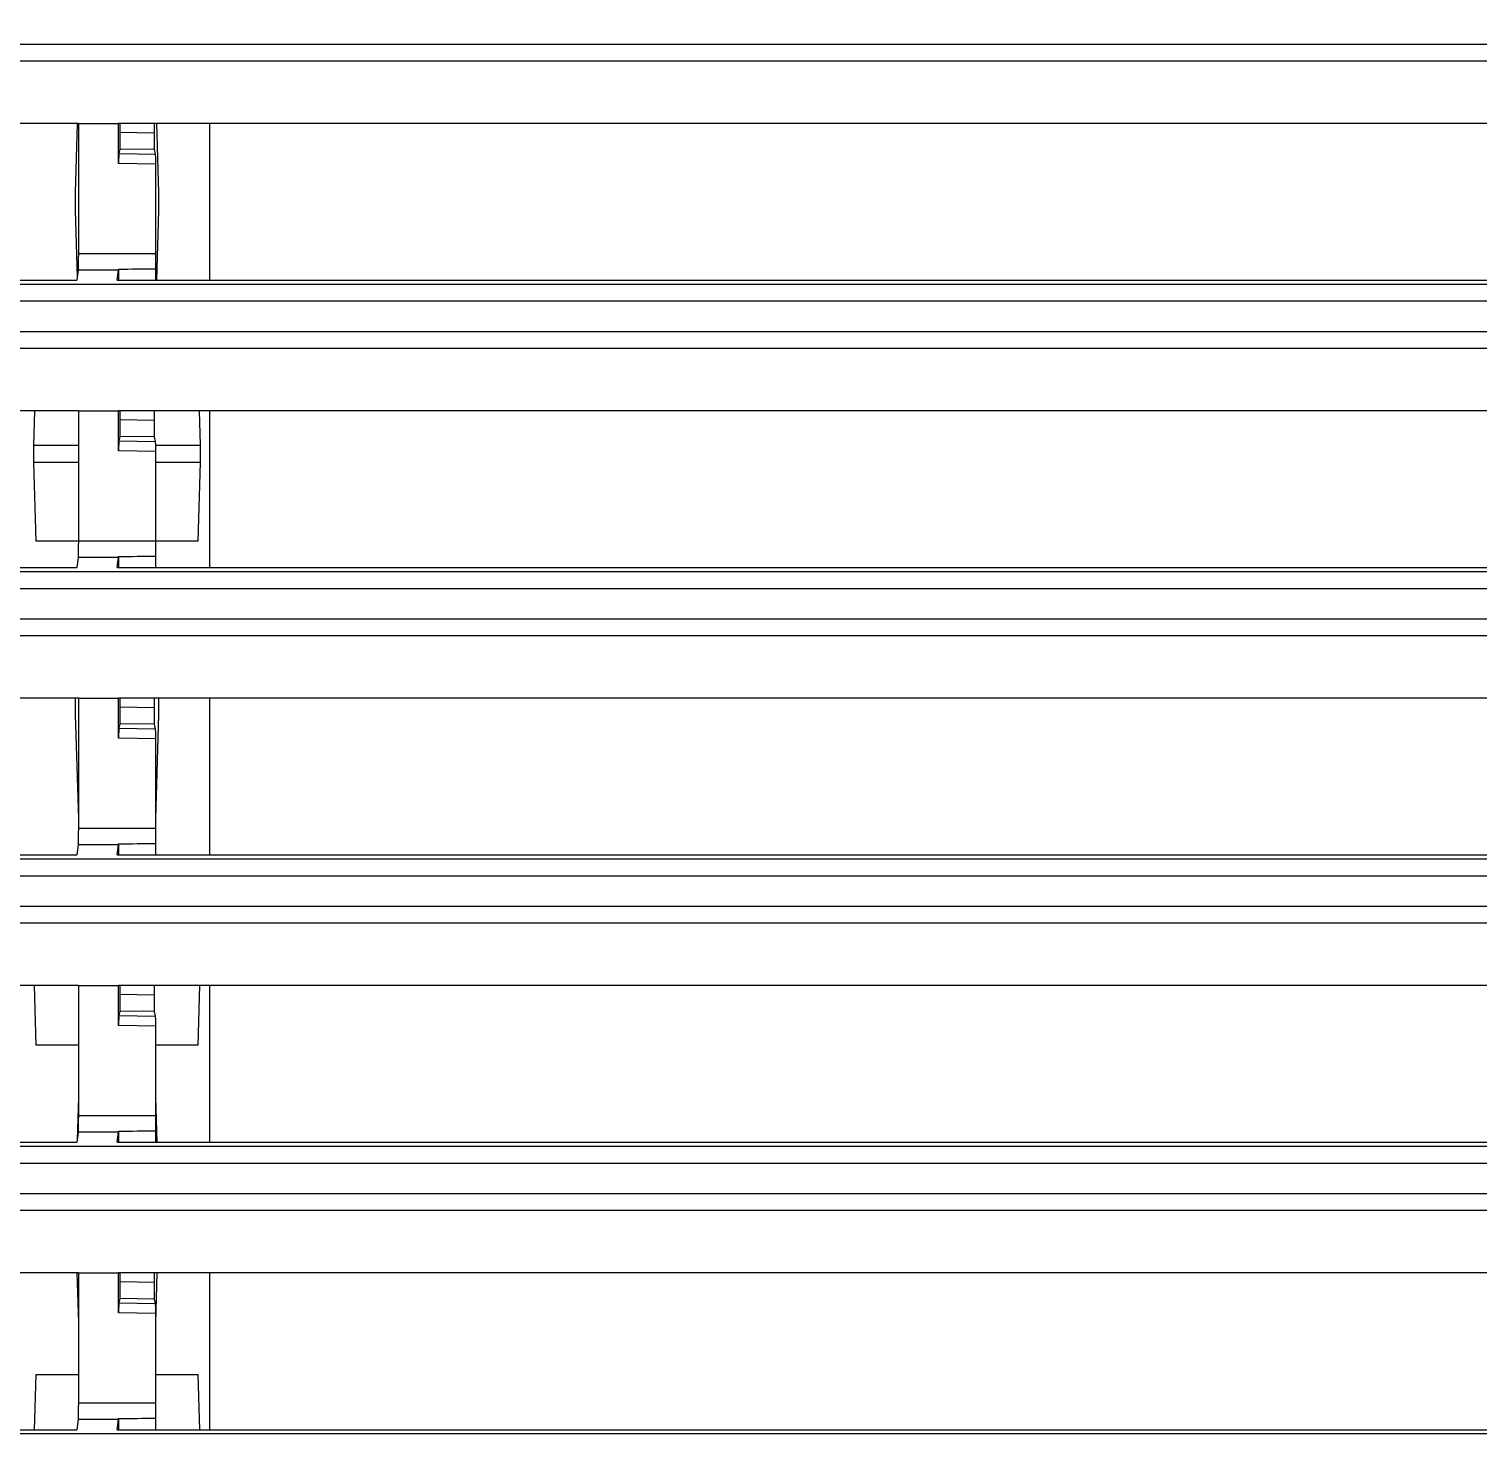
# Model space of a CAD drawing. Header units: millimetres. Extents: x -56261 to 196039, y 9480 to 100001.
# Drawn here: x 33773.55 to 33803.03, y 95766.5 to 95795.22 of the extents above; entities that cross this region are included whole.
import ezdxf

# ---------------------------------------------------------------- set-up
doc = ezdxf.new("R2010")
doc.units = ezdxf.units.MM
doc.set_wipeout_variables(frame=1)
doc.layers.add('SS-AIRCON', color=5, linetype='Continuous')
doc.layers.add('SS-TEXT', color=7, linetype='Continuous')

# ---------------------------------------------------------------- blocks, each defined once
blk = doc.blocks.new('I48T')
at = {"layer": 'SS-AIRCON', "color": 0, "linetype": 'Continuous'}
for p, q in [((578.5326, -43.93017), (-578.5326, -43.93017)), ((-126.901, -44.04772), (-210.3009, -44.04772)), ((-129.65, -48.71102), (-129.65, -44.04772)), ((-129.3658, -44.04772), (-129.3163, -45.68435)), ((-126.901, -44.04772), (-126.943, -44.34899)), ((-126.943, -44.34899), (-125.743, -44.34899)), ((-125.743, -44.34899), (-125.7009, -44.04772)), ((-42.301, -44.04772), (-125.7009, -44.04772)), ((-124.4838, -45.68435), (-124.4343, -44.04772)), ((-128.0515, -44.8476), (-128.0515, -47.5062)), ((-125.7485, -44.8476), (-128.0515, -44.8476)), ((-125.7485, -48.71102), (-125.7485, -44.8476)), ((-128.0515, -45.68435), (-129.3163, -45.68435)), ((-124.4838, -45.68435), (-125.7485, -45.68435)), ((-128.0515, -47.22752), (-128.0964, -48.71102)), ((-125.7037, -48.71102), (-125.7485, -47.22792)), ((-128.0515, -47.5062), (-126.9486, -47.52548)), ((-128.048, -47.8059), (-128.0179, -47.9358)), ((-126.9521, -47.82505), (-128.048, -47.8059)), ((-126.982, -47.95296), (-126.9521, -47.82505)), ((-126.9486, -47.52548), (-126.9486, -48.71102)), ((-128.0179, -47.9358), (-126.982, -47.95296)), ((-210.3485, -48.71102), (-126.9486, -48.71102)), ((-126.9878, -48.4521), (-128.0121, -48.43513)), ((-128.0121, -48.43513), (-128.0121, -48.71102)), ((-126.9878, -48.71102), (-126.9878, -48.4521)), ((-125.7485, -48.71102), (-126.9486, -48.71102)), ((-125.7485, -48.71102), (-42.3486, -48.71102)), ((580.0736, -50.57954), (-580.0737, -50.57954)), ((-599.9007, -51.06793), (599.9006, -51.06793)), ((599.9006, -51.98208), (-599.9007, -51.98208)), ((578.5326, -52.48017), (-578.5326, -52.48017)), ((-126.901, -52.59772), (-210.3009, -52.59772)), ((-129.65, -57.26102), (-129.65, -52.59772)), ((-128.0923, -52.59772), (-128.0515, -53.94461)), ((-126.901, -52.59772), (-126.943, -52.89899)), ((-125.743, -52.89899), (-125.7009, -52.59772)), ((-42.301, -52.59772), (-125.7009, -52.59772)), ((-126.943, -52.89899), (-125.743, -52.89899)), ((-125.7485, -53.9442), (-125.7097, -52.66092)), ((-128.0515, -53.3976), (-128.0515, -56.0562)), ((-125.7485, -53.3976), (-128.0515, -53.3976)), ((-125.7485, -57.26102), (-125.7485, -53.3976)), ((-129.3163, -55.4882), (-129.3699, -57.26102)), ((-129.3163, -55.4882), (-128.0515, -55.4882)), ((-125.7485, -55.4882), (-124.4838, -55.4882)), ((-124.4302, -57.26102), (-124.4838, -55.4882)), ((-128.0515, -56.0562), (-126.9486, -56.07548)), ((-126.9486, -56.07548), (-126.9486, -57.26102)), ((-128.048, -56.3559), (-128.0179, -56.4858)), ((-126.9521, -56.37505), (-128.048, -56.3559)), ((-128.0179, -56.4858), (-126.982, -56.50296)), ((-126.982, -56.50296), (-126.9521, -56.37505)), ((-210.3485, -57.26102), (-126.9486, -57.26102)), ((-128.0121, -56.98513), (-128.0121, -57.26102)), ((-126.9878, -57.0021), (-128.0121, -56.98513)), ((-126.9878, -57.26102), (-126.9878, -57.0021)), ((-125.7485, -57.26102), (-126.9486, -57.26102)), ((-125.7485, -57.26102), (-42.3486, -57.26102)), ((580.0736, -59.12954), (-580.0737, -59.12954)), ((-599.9007, -59.61793), (599.9006, -59.61793)), ((599.9006, -60.53208), (-599.9007, -60.53208)), ((578.5326, -61.03017), (-578.5326, -61.03017)), ((-126.901, -61.14772), (-210.3009, -61.14772)), ((-129.65, -65.81102), (-129.65, -61.14772)), ((-126.901, -61.14772), (-126.943, -61.44899)), ((-125.743, -61.44899), (-125.7009, -61.14772)), ((-42.301, -61.14772), (-125.7009, -61.14772)), ((-126.943, -61.44899), (-125.743, -61.44899)), ((-128.0515, -61.9476), (-128.0515, -64.6062)), ((-125.7485, -61.9476), (-128.0515, -61.9476)), ((-125.7485, -65.81102), (-125.7485, -61.9476)), ((-128.0515, -62.22752), (-128.1452, -65.32427)), ((-125.6548, -65.32427), (-125.7485, -62.22792)), ((-128.0515, -64.6062), (-126.9486, -64.62548)), ((-126.9486, -64.62548), (-126.9486, -65.81102)), ((-128.048, -64.9059), (-128.0179, -65.0358)), ((-126.9521, -64.92505), (-128.048, -64.9059)), ((-128.0179, -65.0358), (-126.982, -65.05296)), ((-126.982, -65.05296), (-126.9521, -64.92505)), ((-128.0121, -65.53513), (-128.0121, -65.81102)), ((-126.9878, -65.5521), (-128.0121, -65.53513)), ((-126.9878, -65.81102), (-126.9878, -65.5521)), ((-210.3485, -65.81102), (-126.9486, -65.81102)), ((-125.7485, -65.81102), (-126.9486, -65.81102)), ((-125.7485, -65.81102), (-42.3486, -65.81102)), ((580.0736, -67.67954), (-580.0737, -67.67954)), ((-599.9007, -68.16793), (599.9006, -68.16793)), ((599.9006, -69.08208), (-599.9007, -69.08208)), ((578.5326, -69.58017), (-578.5326, -69.58017)), ((-126.901, -69.69772), (-210.3009, -69.69772)), ((-129.65, -74.36102), (-129.65, -69.69772)), ((-126.901, -69.69772), (-126.943, -69.99899)), ((-125.743, -69.99899), (-125.7009, -69.69772)), ((-42.301, -69.69772), (-125.7009, -69.69772)), ((-126.943, -69.99899), (-125.743, -69.99899)), ((-129.3163, -70.4882), (-129.387, -72.82646)), ((-129.3163, -70.4882), (-128.0516, -70.4882)), ((-125.7485, -70.4976), (-128.0515, -70.4976)), ((-128.0515, -70.4976), (-128.0515, -73.1562)), ((-125.7485, -74.36102), (-125.7485, -70.4976)), ((-125.7484, -70.4882), (-124.4838, -70.4882)), ((-124.4131, -72.82646), (-124.4838, -70.4882)), ((-129.387, -72.82646), (-128.0515, -72.82646)), ((-125.7485, -72.82646), (-124.4131, -72.82646)), ((-128.0507, -73.34608), (-129.387, -73.34608)), ((-129.387, -73.34608), (-129.3563, -74.36102)), ((-128.0515, -73.1562), (-126.9486, -73.17548)), ((-126.9486, -73.17548), (-126.9486, -74.36102)), ((-124.4131, -73.34608), (-125.7485, -73.34608)), ((-124.4438, -74.36102), (-124.4131, -73.34608)), ((-128.048, -73.4559), (-128.0179, -73.5858)), ((-126.9521, -73.47505), (-128.048, -73.4559)), ((-128.0179, -73.5858), (-126.982, -73.60296)), ((-126.982, -73.60296), (-126.9521, -73.47505)), ((-126.9878, -74.1021), (-128.0121, -74.08513)), ((-128.0121, -74.08513), (-128.0121, -74.36102)), ((-126.9878, -74.36102), (-126.9878, -74.1021)), ((-210.3485, -74.36102), (-126.9486, -74.36102)), ((-125.7485, -74.36102), (-126.9486, -74.36102)), ((-125.7485, -74.36102), (-42.3486, -74.36102)), ((580.0736, -76.22954), (-580.0737, -76.22954)), ((-599.9007, -76.71793), (599.9006, -76.71793)), ((599.9006, -77.63208), (-599.9007, -77.63208)), ((578.5326, -78.13017), (-578.5326, -78.13017)), ((-126.901, -78.24772), (-210.3009, -78.24772)), ((-129.65, -82.91102), (-129.65, -78.24772)), ((-128.0824, -78.24772), (-128.1452, -80.32427)), ((-126.901, -78.24772), (-126.943, -78.54899)), ((-126.943, -78.54899), (-125.743, -78.54899)), ((-125.743, -78.54899), (-125.7009, -78.24772)), ((-125.6548, -80.32427), (-125.7147, -78.34656)), ((-42.301, -78.24772), (-125.7009, -78.24772)), ((-128.0515, -79.0476), (-128.0515, -81.7062)), ((-125.7485, -79.0476), (-128.0515, -79.0476)), ((-125.7485, -82.91102), (-125.7485, -79.0476)), ((-128.1452, -80.84763), (-128.0828, -82.91102)), ((-125.7173, -82.91102), (-125.6549, -80.84763)), ((-128.0515, -81.7062), (-126.9486, -81.72548)), ((-128.048, -82.0059), (-128.0179, -82.1358)), ((-126.9521, -82.02505), (-128.048, -82.0059)), ((-126.9486, -81.72548), (-126.9486, -82.91102)), ((-128.0179, -82.1358), (-126.982, -82.15296)), ((-126.982, -82.15296), (-126.9521, -82.02505)), ((-126.9878, -82.6521), (-128.0121, -82.63513)), ((-128.0121, -82.63513), (-128.0121, -82.91102)), ((-126.9878, -82.91102), (-126.9878, -82.6521)), ((-210.3485, -82.91102), (-126.9486, -82.91102)), ((-125.7485, -82.91102), (-126.9486, -82.91102)), ((-125.7485, -82.91102), (-42.3486, -82.91102)), ((580.0736, -84.77954), (-580.0737, -84.77954)), ((-599.9007, -85.26793), (599.9006, -85.26793))]:
    blk.add_line(p, q, dxfattribs=at)
for points in [[(-128.0559, -44.38822), (-128.0556, -44.39705, -0.00098682), (-128.0553, -44.40665, -0.00083446), (-128.055, -44.41708, -0.00070854), (-128.0547, -44.42826, -0.00061717), (-128.0544, -44.4402, -0.00054098), (-128.0542, -44.45281, -0.00048014), (-128.0539, -44.4661, -0.00042881), (-128.0537, -44.48, -0.00038759), (-128.0535, -44.49449, -0.00035223), (-128.0533, -44.50949, -0.00032258), (-128.0531, -44.52499, -0.00029708), (-128.0529, -44.5409, -0.00027507), (-128.0527, -44.5572, -0.00025645), (-128.0525, -44.57383, -0.00024006), (-128.0524, -44.59074, -0.00022551), (-128.0523, -44.60787, -0.00021164), (-128.0521, -44.62518, -0.00020216), (-128.052, -44.64263, -0.00019476), (-128.0519, -44.66019, -0.0001822), (-128.0518, -44.67773, -0.00016508), (-128.0518, -44.69517, -0.00017177), (-128.0517, -44.71283, -0.00019087), (-128.0517, -44.73078, -0.00014663), (-128.0516, -44.7476, -0.00006315), (-128.0516, -44.76277, -0.00018652), (-128.0516, -44.78178, -0.00030376), (-128.0516, -44.81041, -0.00015367), (-128.0516, -44.8475, -0.00008481)], [(-125.7484, -44.8475), (-125.7485, -44.82727, -0.00014638), (-125.7485, -44.80666, -0.00013715), (-125.7485, -44.78565, -0.00013587), (-125.7485, -44.7643, -0.00014455), (-125.7484, -44.74267, -0.00015028), (-125.7484, -44.72083, -0.00015597), (-125.7484, -44.69883, -0.00016181), (-125.7483, -44.67675, -0.00017045), (-125.7482, -44.65467, -0.00017892), (-125.7481, -44.63268, -0.00018978), (-125.748, -44.61087, -0.00020119), (-125.7479, -44.58932, -0.00021551), (-125.7477, -44.56815, -0.00023158), (-125.7475, -44.54743, -0.00025158), (-125.7474, -44.5273, -0.00027361), (-125.7472, -44.50782, -0.00029929), (-125.7469, -44.48913, -0.00033466), (-125.7467, -44.47128, -0.00038233), (-125.7465, -44.45439, -0.0004235), (-125.7462, -44.43854, -0.00045361), (-125.7459, -44.42385, -0.00057568), (-125.7457, -44.41025, -0.00081799), (-125.7454, -44.39784, -0.00079184), (-125.7451, -44.38692, -0.00035484), (-125.7448, -44.37769, -0.0014287), (-125.7444, -44.36888, -0.00421214), (-125.7439, -44.35929, -0.00411128), (-125.7431, -44.34912, -0.00333893)], [(-126.9521, -47.82499), (-126.9519, -47.82395, 0.02713305), (-126.9518, -47.82223, 0.00966087), (-126.9516, -47.81979, 0.00495354), (-126.9514, -47.81665, 0.00319018), (-126.9512, -47.81274, 0.00215914), (-126.9511, -47.80808, 0.00157637), (-126.9509, -47.80262, 0.00118916), (-126.9507, -47.7964, 0.00094833), (-126.9505, -47.78939, 0.00076587), (-126.9504, -47.78162, 0.00064077), (-126.9502, -47.77308, 0.00054036), (-126.9501, -47.76382, 0.00046784), (-126.9499, -47.75383, 0.00040767), (-126.9498, -47.74319, 0.00036254), (-126.9496, -47.73191, 0.00032295), (-126.9495, -47.72005, 0.00029124), (-126.9494, -47.70766, 0.00026703), (-126.9492, -47.69478, 0.00024953), (-126.9491, -47.68146, 0.00022564), (-126.949, -47.66784, 0.00019947), (-126.9489, -47.65401, 0.00020324), (-126.9489, -47.63973, 0.00022192), (-126.9488, -47.62495, 0.00016615), (-126.9487, -47.61095, 0.00006983), (-126.9487, -47.5982, 0.00020908), (-126.9486, -47.582, 0.00033459), (-126.9486, -47.55738, 0.00016645), (-126.9485, -47.52532, 0.00009058)], [(-128.0178, -47.9359), (-128.0175, -47.93793, -0.0242015), (-128.0173, -47.94133, -0.00845934), (-128.017, -47.94617, -0.00423589), (-128.0167, -47.95239, -0.00265981), (-128.0164, -47.96008, -0.0017849), (-128.0161, -47.96917, -0.00129547), (-128.0158, -47.97969, -0.00097573), (-128.0155, -47.99156, -0.00077453), (-128.0153, -48.00478, -0.00062597), (-128.015, -48.01925, -0.00052219), (-128.0147, -48.03496, -0.00044128), (-128.0145, -48.05176, -0.00038122), (-128.0143, -48.06962, -0.00033304), (-128.014, -48.08841, -0.00029552), (-128.0138, -48.10806, -0.00026409), (-128.0136, -48.12844, -0.00023782), (-128.0134, -48.14944, -0.00021842), (-128.0132, -48.17098, -0.00020333), (-128.0131, -48.19298, -0.00018477), (-128.0129, -48.21519, -0.0001637), (-128.0128, -48.23749, -0.00016572), (-128.0127, -48.26023, -0.00017889), (-128.0126, -48.28348, -0.00013626), (-128.0125, -48.30535, -0.00006107), (-128.0124, -48.32512, -0.00016728), (-128.0123, -48.34986, -0.00026607), (-128.0122, -48.38698, -0.00013511), (-128.0121, -48.435, -0.00007511)], [(-128.0559, -52.93821), (-128.0556, -52.94704, -0.00098667), (-128.0553, -52.95665, -0.00083435), (-128.055, -52.96707, -0.00070846), (-128.0547, -52.97826, -0.00061711), (-128.0544, -52.99019, -0.00054093), (-128.0542, -53.00281, -0.0004801), (-128.0539, -53.0161, -0.00042878), (-128.0537, -53.03, -0.00038756), (-128.0535, -53.04448, -0.00035221), (-128.0533, -53.05949, -0.00032257), (-128.0531, -53.07498, -0.00029707), (-128.0529, -53.09089, -0.00027506), (-128.0527, -53.1072, -0.00025644), (-128.0525, -53.12382, -0.00024005), (-128.0524, -53.14073, -0.0002255), (-128.0523, -53.15787, -0.00021164), (-128.0521, -53.17517, -0.00020216), (-128.052, -53.19263, -0.00019476), (-128.0519, -53.21019, -0.0001822), (-128.0518, -53.22773, -0.00016508), (-128.0518, -53.24516, -0.00017177), (-128.0517, -53.26282, -0.00019087), (-128.0517, -53.28077, -0.00014663), (-128.0516, -53.29759, -0.00006315), (-128.0516, -53.31276, -0.00018652), (-128.0516, -53.33178, -0.00030377), (-128.0516, -53.3604, -0.00015367), (-128.0516, -53.39749, -0.00008481)], [(-125.7484, -53.39749), (-125.7485, -53.37726, -0.00014638), (-125.7485, -53.35665, -0.00013715), (-125.7485, -53.33564, -0.00013587), (-125.7485, -53.31429, -0.00014455), (-125.7484, -53.29266, -0.00015029), (-125.7484, -53.27082, -0.00015597), (-125.7484, -53.24882, -0.00016181), (-125.7483, -53.22674, -0.00017045), (-125.7482, -53.20467, -0.00017892), (-125.7481, -53.18268, -0.00018978), (-125.748, -53.16086, -0.00020119), (-125.7479, -53.13932, -0.00021551), (-125.7477, -53.11814, -0.00023157), (-125.7475, -53.09743, -0.00025158), (-125.7474, -53.0773, -0.00027361), (-125.7472, -53.05782, -0.00029928), (-125.7469, -53.03912, -0.00033465), (-125.7467, -53.02127, -0.00038232), (-125.7465, -53.00439, -0.00042348), (-125.7462, -52.98853, -0.0004536), (-125.7459, -52.97384, -0.00057565), (-125.7457, -52.96025, -0.00081795), (-125.7454, -52.94784, -0.00079179), (-125.7451, -52.93691, -0.00035481), (-125.7448, -52.92768, -0.00142859), (-125.7444, -52.91887, -0.00421166), (-125.7439, -52.90928, -0.00411057), (-125.7431, -52.89911, -0.0033382)], [(-126.9521, -56.37498), (-126.9519, -56.37394, 0.02715624), (-126.9518, -56.37222, 0.00966578), (-126.9516, -56.36978, 0.00495529), (-126.9514, -56.36664, 0.00319105), (-126.9512, -56.36273, 0.00215959), (-126.9511, -56.35807, 0.00157664), (-126.9509, -56.35262, 0.00118933), (-126.9507, -56.3464, 0.00094844), (-126.9505, -56.33938, 0.00076595), (-126.9504, -56.33161, 0.00064083), (-126.9502, -56.32307, 0.0005404), (-126.9501, -56.31381, 0.00046787), (-126.9499, -56.30383, 0.00040769), (-126.9498, -56.29319, 0.00036255), (-126.9496, -56.2819, 0.00032296), (-126.9495, -56.27005, 0.00029125), (-126.9494, -56.25765, 0.00026704), (-126.9492, -56.24478, 0.00024953), (-126.9491, -56.23145, 0.00022564), (-126.949, -56.21784, 0.00019947), (-126.9489, -56.204, 0.00020324), (-126.9489, -56.18972, 0.00022192), (-126.9488, -56.17494, 0.00016615), (-126.9487, -56.16094, 0.00006983), (-126.9487, -56.1482, 0.00020907), (-126.9486, -56.13199, 0.00033458), (-126.9486, -56.10737, 0.00016645), (-126.9485, -56.07532, 0.00009057)], [(-128.0178, -56.48589), (-128.0175, -56.48792, -0.0241895), (-128.0173, -56.49133, -0.00845691), (-128.017, -56.49616, -0.00423506), (-128.0167, -56.50238, -0.00265941), (-128.0164, -56.51007, -0.00178469), (-128.0161, -56.51916, -0.00129535), (-128.0158, -56.52968, -0.00097566), (-128.0155, -56.54155, -0.00077448), (-128.0153, -56.55478, -0.00062594), (-128.015, -56.56925, -0.00052217), (-128.0147, -56.58495, -0.00044126), (-128.0145, -56.60175, -0.0003812), (-128.0143, -56.61962, -0.00033303), (-128.014, -56.63841, -0.00029552), (-128.0138, -56.65806, -0.00026408), (-128.0136, -56.67843, -0.00023781), (-128.0134, -56.69944, -0.00021842), (-128.0132, -56.72098, -0.00020333), (-128.0131, -56.74297, -0.00018477), (-128.0129, -56.76519, -0.0001637), (-128.0128, -56.78749, -0.00016572), (-128.0127, -56.81023, -0.00017889), (-128.0126, -56.83348, -0.00013626), (-128.0125, -56.85534, -0.00006107), (-128.0124, -56.87511, -0.00016728), (-128.0123, -56.89985, -0.00026607), (-128.0122, -56.93697, -0.00013512), (-128.0121, -56.98499, -0.00007511)], [(-128.0559, -61.4882), (-128.0556, -61.49703, -0.00098652), (-128.0553, -61.50664, -0.00083424), (-128.055, -61.51707, -0.00070838), (-128.0547, -61.52825, -0.00061704), (-128.0544, -61.54018, -0.00054088), (-128.0542, -61.5528, -0.00048006), (-128.0539, -61.56609, -0.00042875), (-128.0537, -61.57999, -0.00038754), (-128.0535, -61.59448, -0.00035219), (-128.0533, -61.60948, -0.00032255), (-128.0531, -61.62497, -0.00029706), (-128.0529, -61.64089, -0.00027505), (-128.0527, -61.65719, -0.00025643), (-128.0525, -61.67382, -0.00024004), (-128.0524, -61.69073, -0.0002255), (-128.0523, -61.70786, -0.00021164), (-128.0521, -61.72517, -0.00020216), (-128.052, -61.74262, -0.00019475), (-128.0519, -61.76018, -0.0001822), (-128.0518, -61.77772, -0.00016508), (-128.0518, -61.79516, -0.00017177), (-128.0517, -61.81281, -0.00019087), (-128.0517, -61.83077, -0.00014663), (-128.0516, -61.84759, -0.00006315), (-128.0516, -61.86275, -0.00018653), (-128.0516, -61.88177, -0.00030377), (-128.0516, -61.91039, -0.00015368), (-128.0516, -61.94748, -0.00008481)], [(-125.7484, -61.94748), (-125.7485, -61.92725, -0.00014638), (-125.7485, -61.90664, -0.00013716), (-125.7485, -61.88563, -0.00013588), (-125.7485, -61.86429, -0.00014455), (-125.7484, -61.84266, -0.00015029), (-125.7484, -61.82081, -0.00015597), (-125.7484, -61.79882, -0.00016182), (-125.7483, -61.77674, -0.00017045), (-125.7482, -61.75466, -0.00017892), (-125.7481, -61.73267, -0.00018978), (-125.748, -61.71086, -0.00020119), (-125.7479, -61.68931, -0.00021551), (-125.7477, -61.66814, -0.00023157), (-125.7475, -61.64742, -0.00025158), (-125.7474, -61.62729, -0.00027361), (-125.7472, -61.60781, -0.00029928), (-125.7469, -61.58912, -0.00033464), (-125.7467, -61.57127, -0.00038231), (-125.7465, -61.55438, -0.00042347), (-125.7462, -61.53853, -0.00045358), (-125.7459, -61.52384, -0.00057563), (-125.7457, -61.51024, -0.00081791), (-125.7454, -61.49783, -0.00079174), (-125.7451, -61.48691, -0.00035479), (-125.7448, -61.47767, -0.00142848), (-125.7444, -61.46887, -0.00421118), (-125.7439, -61.45928, -0.00410986), (-125.7431, -61.4491, -0.00333747)], [(-126.9521, -64.92498), (-126.9519, -64.92394, 0.02717947), (-126.9518, -64.92221, 0.00967069), (-126.9516, -64.91978, 0.00495705), (-126.9514, -64.91663, 0.00319191), (-126.9512, -64.91272, 0.00216005), (-126.9511, -64.90806, 0.00157691), (-126.9509, -64.90261, 0.0011895), (-126.9507, -64.89639, 0.00094855), (-126.9505, -64.88938, 0.00076603), (-126.9504, -64.88161, 0.00064088), (-126.9502, -64.87307, 0.00054043), (-126.9501, -64.86381, 0.0004679), (-126.9499, -64.85382, 0.00040771), (-126.9498, -64.84318, 0.00036257), (-126.9496, -64.8319, 0.00032297), (-126.9495, -64.82004, 0.00029126), (-126.9494, -64.80765, 0.00026704), (-126.9492, -64.79477, 0.00024954), (-126.9491, -64.78145, 0.00022564), (-126.949, -64.76783, 0.00019948), (-126.9489, -64.754, 0.00020325), (-126.9489, -64.73972, 0.00022192), (-126.9488, -64.72494, 0.00016615), (-126.9487, -64.71094, 0.00006983), (-126.9487, -64.69819, 0.00020907), (-126.9486, -64.68198, 0.00033458), (-126.9486, -64.65736, 0.00016644), (-126.9485, -64.62531, 0.00009057)], [(-128.0178, -65.03589), (-128.0175, -65.03791, -0.0241775), (-128.0173, -65.04132, -0.00845448), (-128.017, -65.04615, -0.00423422), (-128.0167, -65.05238, -0.00265902), (-128.0164, -65.06007, -0.00178449), (-128.0161, -65.06915, -0.00129523), (-128.0158, -65.07968, -0.00097558), (-128.0155, -65.09155, -0.00077443), (-128.0153, -65.10477, -0.0006259), (-128.015, -65.11924, -0.00052215), (-128.0147, -65.13494, -0.00044124), (-128.0145, -65.15175, -0.00038119), (-128.0143, -65.16961, -0.00033302), (-128.014, -65.1884, -0.00029551), (-128.0138, -65.20805, -0.00026408), (-128.0136, -65.22842, -0.00023781), (-128.0134, -65.24943, -0.00021842), (-128.0132, -65.27097, -0.00020333), (-128.0131, -65.29297, -0.00018477), (-128.0129, -65.31518, -0.0001637), (-128.0128, -65.33748, -0.00016572), (-128.0127, -65.36022, -0.00017889), (-128.0126, -65.38347, -0.00013626), (-128.0125, -65.40533, -0.00006107), (-128.0124, -65.42511, -0.00016728), (-128.0123, -65.44985, -0.00026607), (-128.0122, -65.48696, -0.00013512), (-128.0121, -65.53498, -0.00007511)], [(-128.1454, -65.32631), (-128.1456, -65.3311, 0.00048451), (-128.1457, -65.33624, 0.00041351), (-128.1458, -65.34172, 0.00037072), (-128.1459, -65.34754, 0.00035332), (-128.1461, -65.35374, 0.00032948), (-128.1462, -65.36028, 0.00030842), (-128.1463, -65.36721, 0.00028781), (-128.1464, -65.37449, 0.00027302), (-128.1465, -65.38215, 0.00025716), (-128.1466, -65.39018, 0.00024514), (-128.1467, -65.39858, 0.00023239), (-128.1468, -65.40733, 0.00022292), (-128.1469, -65.41644, 0.00021274), (-128.147, -65.4259, 0.00020519), (-128.1471, -65.43569, 0.00019704), (-128.1472, -65.44581, 0.00019106), (-128.1473, -65.45624, 0.00018458), (-128.1474, -65.46696, 0.00017986), (-128.1474, -65.47795, 0.0001748), (-128.1475, -65.4892, 0.00017121), (-128.1475, -65.50068, 0.0001673), (-128.1476, -65.51237, 0.00016449), (-128.1476, -65.52423, 0.00016185), (-128.1477, -65.53625, 0.00016043), (-128.1477, -65.5484, 0.00015803), (-128.1477, -65.56063, 0.0001552), (-128.1477, -65.57294, 0.00015655), (-128.1477, -65.58527, 0.00016295), (-128.1477, -65.59761, 0.00016963), (-128.1477, -65.60992, 0.00017844), (-128.1477, -65.62217, 0.0001822), (-128.1477, -65.63433, 0.00018121), (-128.1476, -65.64637, 0.00018259), (-128.1476, -65.65826, 0.00018547), (-128.1475, -65.66997, 0.00018844), (-128.1475, -65.68148, 0.00019039), (-128.1474, -65.69275, 0.00019594), (-128.1473, -65.70379, 0.00020337), (-128.1472, -65.71456, 0.00020454), (-128.1471, -65.72502, 0.00019807), (-128.147, -65.73512, 0.00022177), (-128.1469, -65.74502, 0.00026781), (-128.1468, -65.75474, 0.00022115), (-128.1467, -65.76368, 0.00009616), (-128.1466, -65.77159, 0.00031174), (-128.1465, -65.78093, 0.000582), (-128.1463, -65.79424, 0.00032979), (-128.146, -65.81102, 0.00019144)], [(-125.6541, -65.81102), (-125.654, -65.80405, 0.00035109), (-125.6538, -65.79671, 0.0003116), (-125.6537, -65.789, 0.00028727), (-125.6536, -65.78093, 0.00027891), (-125.6535, -65.77248, 0.00026601), (-125.6533, -65.76368, 0.00025413), (-125.6532, -65.75452, 0.00024229), (-125.6531, -65.74502, 0.00023405), (-125.653, -65.73517, 0.00022493), (-125.6529, -65.72502, 0.00021812), (-125.6528, -65.71454, 0.00021079), (-125.6528, -65.70379, 0.0002055), (-125.6527, -65.69275, 0.0001998), (-125.6526, -65.68148, 0.00019571), (-125.6525, -65.66997, 0.00019137), (-125.6525, -65.65826, 0.00018835), (-125.6524, -65.64637, 0.00018523), (-125.6524, -65.63433, 0.00018318), (-125.6524, -65.62217, 0.00018114), (-125.6523, -65.60992, 0.00017988), (-125.6523, -65.59761, 0.00017898), (-125.6523, -65.58527, 0.00017883), (-125.6523, -65.57294, 0.00017904), (-125.6523, -65.56063, 0.00017966), (-125.6524, -65.5484, 0.00018077), (-125.6524, -65.53625, 0.00018199), (-125.6524, -65.52423, 0.00018407), (-125.6525, -65.51237, 0.00018622), (-125.6525, -65.50068, 0.00018945), (-125.6526, -65.4892, 0.00019256), (-125.6527, -65.47795, 0.00019698), (-125.6528, -65.46696, 0.00020109), (-125.6528, -65.45624, 0.00020702), (-125.6529, -65.44581, 0.0002127), (-125.653, -65.43569, 0.0002198), (-125.6531, -65.4259, 0.00022565), (-125.6533, -65.41644, 0.00023641), (-125.6534, -65.40733, 0.00024899), (-125.6535, -65.39857, 0.00025547), (-125.6536, -65.39018, 0.0002519), (-125.6537, -65.38219, 0.00028627), (-125.6539, -65.37449, 0.00035084), (-125.654, -65.36705, 0.00029856), (-125.6541, -65.36028, 0.00013589), (-125.6542, -65.35435, 0.00042775), (-125.6544, -65.34754, 0.00082838), (-125.6546, -65.33808, 0.00049329), (-125.655, -65.32631, 0.0002956)], [(-128.0559, -70.03819), (-128.0556, -70.04702, -0.00098638), (-128.0553, -70.05663, -0.00083413), (-128.055, -70.06706, -0.00070829), (-128.0547, -70.07824, -0.00061698), (-128.0544, -70.09018, -0.00054083), (-128.0542, -70.10279, -0.00048002), (-128.0539, -70.11609, -0.00042872), (-128.0537, -70.12999, -0.00038752), (-128.0535, -70.14447, -0.00035217), (-128.0533, -70.15948, -0.00032254), (-128.0531, -70.17497, -0.00029704), (-128.0529, -70.19089, -0.00027504), (-128.0527, -70.20719, -0.00025642), (-128.0525, -70.22381, -0.00024004), (-128.0524, -70.24072, -0.00022549), (-128.0523, -70.25786, -0.00021163), (-128.0521, -70.27516, -0.00020215), (-128.052, -70.29262, -0.00019475), (-128.0519, -70.31018, -0.0001822), (-128.0518, -70.32772, -0.00016508), (-128.0518, -70.34515, -0.00017177), (-128.0517, -70.36281, -0.00019087), (-128.0517, -70.38076, -0.00014663), (-128.0516, -70.39758, -0.00006315), (-128.0516, -70.41275, -0.00018653), (-128.0516, -70.43176, -0.00030378), (-128.0516, -70.46038, -0.00015368), (-128.0516, -70.49747, -0.00008481)], [(-125.7484, -70.49747), (-125.7485, -70.47724, -0.00014639), (-125.7485, -70.45663, -0.00013716), (-125.7485, -70.43562, -0.00013588), (-125.7485, -70.41428, -0.00014455), (-125.7484, -70.39265, -0.00015029), (-125.7484, -70.37081, -0.00015597), (-125.7484, -70.34881, -0.00016182), (-125.7483, -70.32673, -0.00017045), (-125.7482, -70.30466, -0.00017892), (-125.7481, -70.28266, -0.00018978), (-125.748, -70.26085, -0.00020119), (-125.7479, -70.2393, -0.00021551), (-125.7477, -70.21813, -0.00023157), (-125.7475, -70.19742, -0.00025157), (-125.7474, -70.17729, -0.0002736), (-125.7472, -70.15781, -0.00029927), (-125.7469, -70.13911, -0.00033464), (-125.7467, -70.12126, -0.0003823), (-125.7465, -70.10438, -0.00042346), (-125.7462, -70.08852, -0.00045357), (-125.7459, -70.07383, -0.0005756), (-125.7457, -70.06024, -0.00081786), (-125.7454, -70.04782, -0.0007917), (-125.7451, -70.0369, -0.00035476), (-125.7448, -70.02767, -0.00142837), (-125.7444, -70.01886, -0.0042107), (-125.7439, -70.00927, -0.00410915), (-125.7431, -69.99909, -0.00333673)], [(-129.3871, -72.82657), (-129.3873, -72.83197, 0.00058684), (-129.3874, -72.8378, 0.00049158), (-129.3876, -72.84407, 0.00043549), (-129.3877, -72.85078, 0.0004133), (-129.3879, -72.85795, 0.00038293), (-129.388, -72.86557, 0.00035645), (-129.3881, -72.87367, 0.00033083), (-129.3883, -72.88223, 0.00031279), (-129.3884, -72.89126, 0.00029356), (-129.3885, -72.90074, 0.00027923), (-129.3887, -72.91069, 0.00026415), (-129.3888, -72.92107, 0.00025317), (-129.3889, -72.93189, 0.00024145), (-129.389, -72.94312, 0.00023295), (-129.3891, -72.95475, 0.00022387), (-129.3892, -72.96675, 0.00021737), (-129.3893, -72.9791, 0.00021046), (-129.3893, -72.99176, 0.00020561), (-129.3894, -73.00471, 0.00020052), (-129.3895, -73.01791, 0.00019707), (-129.3895, -73.03132, 0.00019358), (-129.3895, -73.0449, 0.00019136), (-129.3896, -73.05862, 0.00018933), (-129.3896, -73.07242, 0.00018823), (-129.3896, -73.08627, 0.00018755), (-129.3896, -73.10012, 0.00018756), (-129.3896, -73.11392, 0.00018824), (-129.3895, -73.12764, 0.00018933), (-129.3895, -73.14122, 0.00019138), (-129.3895, -73.15463, 0.00019363), (-129.3894, -73.16783, 0.0001971), (-129.3893, -73.18078, 0.00020049), (-129.3893, -73.19344, 0.00020567), (-129.3892, -73.20579, 0.00021078), (-129.3891, -73.21779, 0.00021736), (-129.389, -73.22942, 0.00022288), (-129.3889, -73.24064, 0.00023329), (-129.3888, -73.25146, 0.00024554), (-129.3887, -73.26185, 0.00025226), (-129.3885, -73.27178, 0.00024931), (-129.3884, -73.28122, 0.00028334), (-129.3883, -73.29029, 0.00034713), (-129.3881, -73.29902, 0.00029799), (-129.388, -73.30694, 0.00013911), (-129.3879, -73.31386, 0.00042694), (-129.3877, -73.32173, 0.00083395), (-129.3875, -73.33255, 0.00050672), (-129.3871, -73.34593, 0.00030777)], [(-124.4133, -73.34593), (-124.4131, -73.34053, 0.00066982), (-124.4129, -73.33471, 0.00056107), (-124.4128, -73.32844, 0.00049703), (-124.4126, -73.32173, 0.00047169), (-124.4124, -73.31456, 0.000437), (-124.4123, -73.30694, 0.00040677), (-124.4121, -73.29884, 0.00037753), (-124.412, -73.29029, 0.00035693), (-124.4118, -73.28126, 0.00033497), (-124.4117, -73.27178, 0.00031861), (-124.4115, -73.26184, 0.0003014), (-124.4114, -73.25146, 0.00028886), (-124.4113, -73.24064, 0.00027548), (-124.4112, -73.22942, 0.00026577), (-124.411, -73.21778, 0.0002554), (-124.4109, -73.20579, 0.00024799), (-124.4108, -73.19344, 0.00024009), (-124.4108, -73.18078, 0.00023455), (-124.4107, -73.16783, 0.00022875), (-124.4106, -73.15463, 0.0002248), (-124.4106, -73.14122, 0.00022082), (-124.4105, -73.12764, 0.00021828), (-124.4105, -73.11392, 0.00021595), (-124.4105, -73.10012, 0.0002147), (-124.4105, -73.08627, 0.00021392), (-124.4105, -73.07242, 0.00021392), (-124.4105, -73.05862, 0.00021469), (-124.4105, -73.0449, 0.00021593), (-124.4106, -73.03132, 0.00021826), (-124.4106, -73.01791, 0.00022082), (-124.4107, -73.00471, 0.00022476), (-124.4108, -72.99176, 0.00022862), (-124.4108, -72.9791, 0.00023452), (-124.4109, -72.96675, 0.00024035), (-124.411, -72.95475, 0.00024784), (-124.4112, -72.94312, 0.00025412), (-124.4113, -72.93189, 0.00026598), (-124.4114, -72.92107, 0.00027994), (-124.4115, -72.91068, 0.0002876), (-124.4117, -72.90074, 0.00028422), (-124.4118, -72.8913, 0.00032299), (-124.412, -72.88223, 0.00039569), (-124.4121, -72.8735, 0.00033966), (-124.4123, -72.86557, 0.00015855), (-124.4124, -72.85865, 0.0004866), (-124.4126, -72.85078, 0.00095036), (-124.4129, -72.83996, 0.00057738), (-124.4133, -72.82657, 0.00035066)], [(-126.9521, -73.47497), (-126.9519, -73.47393, 0.02718755), (-126.9518, -73.47221, 0.0096772), (-126.9516, -73.46977, 0.00496118), (-126.9514, -73.46663, 0.00319484), (-126.9512, -73.46273, 0.00216216), (-126.9511, -73.45807, 0.00157852), (-126.9509, -73.45262, 0.00119074), (-126.9507, -73.44641, 0.00094957), (-126.9505, -73.43941, 0.00076686), (-126.9504, -73.43165, 0.00064159), (-126.9502, -73.42312, 0.00054104), (-126.9501, -73.41387, 0.00046843), (-126.9499, -73.4039, 0.00040818), (-126.9498, -73.39327, 0.00036298), (-126.9496, -73.38199, 0.00032335), (-126.9495, -73.37015, 0.00029159), (-126.9494, -73.35777, 0.00026736), (-126.9492, -73.34491, 0.00024983), (-126.9491, -73.33161, 0.00022591), (-126.949, -73.31801, 0.00019971), (-126.9489, -73.30419, 0.00020349), (-126.9489, -73.28993, 0.00022218), (-126.9488, -73.27516, 0.00016635), (-126.9487, -73.26118, 0.00006991), (-126.9487, -73.24845, 0.00020932), (-126.9486, -73.23226, 0.00033498), (-126.9486, -73.20767, 0.00016665), (-126.9485, -73.17565, 0.00009068)], [(-128.0178, -73.58588), (-128.0175, -73.58791, -0.02416552), (-128.0173, -73.59131, -0.00845205), (-128.017, -73.59614, -0.00423338), (-128.0167, -73.60237, -0.00265862), (-128.0164, -73.61006, -0.00178428), (-128.0161, -73.61915, -0.00129511), (-128.0158, -73.62967, -0.0009755), (-128.0155, -73.64154, -0.00077438), (-128.0153, -73.65477, -0.00062587), (-128.015, -73.66924, -0.00052212), (-128.0147, -73.68494, -0.00044123), (-128.0145, -73.70174, -0.00038118), (-128.0143, -73.71961, -0.00033301), (-128.014, -73.7384, -0.0002955), (-128.0138, -73.75805, -0.00026407), (-128.0136, -73.77842, -0.00023781), (-128.0134, -73.79943, -0.00021841), (-128.0132, -73.82097, -0.00020333), (-128.0131, -73.84296, -0.00018477), (-128.0129, -73.86518, -0.0001637), (-128.0128, -73.88748, -0.00016572), (-128.0127, -73.91022, -0.00017889), (-128.0126, -73.93346, -0.00013626), (-128.0125, -73.95533, -0.00006107), (-128.0124, -73.9751, -0.00016728), (-128.0123, -73.99984, -0.00026608), (-128.0122, -74.03695, -0.00013512), (-128.0121, -74.08497, -0.00007511)], [(-125.7484, -79.04746), (-125.7485, -79.02723, -0.00014639), (-125.7485, -79.00663, -0.00013716), (-125.7485, -78.98562, -0.00013588), (-125.7485, -78.96427, -0.00014456), (-125.7484, -78.94264, -0.00015029), (-125.7484, -78.9208, -0.00015597), (-125.7484, -78.8988, -0.00016182), (-125.7483, -78.87673, -0.00017045), (-125.7482, -78.85465, -0.00017892), (-125.7481, -78.83266, -0.00018978), (-125.748, -78.81085, -0.00020119), (-125.7479, -78.7893, -0.00021551), (-125.7477, -78.76813, -0.00023157), (-125.7475, -78.74741, -0.00025157), (-125.7474, -78.72728, -0.0002736), (-125.7472, -78.7078, -0.00029927), (-125.7469, -78.68911, -0.00033463), (-125.7467, -78.67126, -0.00038229), (-125.7465, -78.65437, -0.00042345), (-125.7462, -78.63852, -0.00045355), (-125.7459, -78.62382, -0.00057558), (-125.7457, -78.61023, -0.00081782), (-125.7454, -78.59782, -0.00079165), (-125.7451, -78.58689, -0.00035474), (-125.7448, -78.57766, -0.00142826), (-125.7444, -78.56885, -0.00421021), (-125.7439, -78.55926, -0.00410844), (-125.7431, -78.54908, -0.003336)], [(-128.0559, -78.58818), (-128.0556, -78.59701, -0.00098623), (-128.0553, -78.60662, -0.00083402), (-128.055, -78.61705, -0.00070821), (-128.0547, -78.62824, -0.00061692), (-128.0544, -78.64017, -0.00054079), (-128.0542, -78.65279, -0.00047998), (-128.0539, -78.66608, -0.00042869), (-128.0537, -78.67998, -0.00038749), (-128.0535, -78.69447, -0.00035215), (-128.0533, -78.70947, -0.00032252), (-128.0531, -78.72496, -0.00029703), (-128.0529, -78.74088, -0.00027503), (-128.0527, -78.75718, -0.00025641), (-128.0525, -78.77381, -0.00024003), (-128.0524, -78.79072, -0.00022549), (-128.0523, -78.80785, -0.00021163), (-128.0521, -78.82516, -0.00020215), (-128.052, -78.84261, -0.00019475), (-128.0519, -78.86017, -0.0001822), (-128.0518, -78.87771, -0.00016508), (-128.0518, -78.89515, -0.00017177), (-128.0517, -78.9128, -0.00019087), (-128.0517, -78.93075, -0.00014663), (-128.0516, -78.94757, -0.00006315), (-128.0516, -78.96274, -0.00018653), (-128.0516, -78.98175, -0.00030378), (-128.0516, -79.01037, -0.00015368), (-128.0516, -79.04746, -0.00008481)], [(-128.1454, -80.32612), (-128.1456, -80.33154, 0.00054387), (-128.1457, -80.33738, 0.00045578), (-128.1459, -80.34367, 0.00040393), (-128.146, -80.35039, 0.00038348), (-128.1461, -80.35758, 0.00035542), (-128.1463, -80.36522, 0.00033094), (-128.1464, -80.37333, 0.00030725), (-128.1465, -80.3819, 0.00029057), (-128.1466, -80.39094, 0.00027277), (-128.1468, -80.40044, 0.00025952), (-128.1469, -80.4104, 0.00024556), (-128.147, -80.42079, 0.00023541), (-128.1471, -80.43163, 0.00022456), (-128.1472, -80.44286, 0.00021669), (-128.1473, -80.45451, 0.00020828), (-128.1474, -80.46651, 0.00020227), (-128.1474, -80.47887, 0.00019588), (-128.1475, -80.49154, 0.00019142), (-128.1476, -80.5045, 0.00018669), (-128.1476, -80.5177, 0.00018342), (-128.1477, -80.53112, 0.00018032), (-128.1477, -80.54471, 0.00017864), (-128.1477, -80.55843, 0.0001763), (-128.1477, -80.57223, 0.00017393), (-128.1477, -80.58608, 0.00018009), (-128.1477, -80.59993, 0.00019675), (-128.1477, -80.61374, 0.00020423), (-128.1477, -80.62745, 0.00020402), (-128.1476, -80.64104, 0.00020575), (-128.1476, -80.65445, 0.00020851), (-128.1475, -80.66765, 0.00021235), (-128.1475, -80.6806, 0.0002159), (-128.1474, -80.69327, 0.00022143), (-128.1473, -80.70562, 0.00022696), (-128.1472, -80.71762, 0.00023403), (-128.1471, -80.72925, 0.00023995), (-128.147, -80.74048, 0.00025113), (-128.1469, -80.75131, 0.00026431), (-128.1467, -80.7617, 0.00027152), (-128.1466, -80.77164, 0.00026832), (-128.1465, -80.78108, 0.00030492), (-128.1463, -80.79015, 0.00037353), (-128.1462, -80.79889, 0.00032063), (-128.146, -80.80681, 0.00014967), (-128.1459, -80.81374, 0.00045931), (-128.1457, -80.82162, 0.00089698), (-128.1454, -80.83244, 0.0005449), (-128.1451, -80.84583, 0.00033092)], [(-125.655, -80.84583), (-125.6548, -80.84043, 0.00062878), (-125.6546, -80.8346, 0.00052676), (-125.6545, -80.82833, 0.00046669), (-125.6543, -80.82162, 0.00044295), (-125.6542, -80.81444, 0.00041042), (-125.654, -80.80681, 0.00038207), (-125.6539, -80.79871, 0.00035463), (-125.6537, -80.79015, 0.00033531), (-125.6536, -80.78112, 0.00031471), (-125.6535, -80.77164, 0.00029936), (-125.6533, -80.76169, 0.00028321), (-125.6532, -80.75131, 0.00027145), (-125.6531, -80.74048, 0.00025889), (-125.653, -80.72925, 0.00024979), (-125.6529, -80.71762, 0.00024006), (-125.6528, -80.70562, 0.0002331), (-125.6527, -80.69327, 0.00022569), (-125.6526, -80.6806, 0.0002205), (-125.6525, -80.66765, 0.00021505), (-125.6525, -80.65445, 0.00021136), (-125.6524, -80.64104, 0.00020763), (-125.6524, -80.62745, 0.00020525), (-125.6524, -80.61374, 0.00020307), (-125.6523, -80.59993, 0.0002019), (-125.6523, -80.58608, 0.00020118), (-125.6523, -80.57223, 0.00020117), (-125.6524, -80.55843, 0.00020186), (-125.6524, -80.54471, 0.00020299), (-125.6524, -80.53112, 0.00020515), (-125.6525, -80.5177, 0.00020751), (-125.6525, -80.5045, 0.00021119), (-125.6526, -80.49154, 0.00021478), (-125.6527, -80.47887, 0.00022028), (-125.6528, -80.46651, 0.00022572), (-125.6529, -80.45451, 0.00023271), (-125.653, -80.44286, 0.00023856), (-125.6531, -80.43163, 0.00024965), (-125.6532, -80.42079, 0.0002627), (-125.6533, -80.41039, 0.00026982), (-125.6535, -80.40044, 0.0002666), (-125.6536, -80.39099, 0.00030291), (-125.6537, -80.3819, 0.00037098), (-125.6539, -80.37315, 0.00031836), (-125.654, -80.36522, 0.00014859), (-125.6542, -80.35828, 0.00045593), (-125.6543, -80.35039, 0.00088996), (-125.6546, -80.33954, 0.00054037), (-125.655, -80.32612, 0.00032808)], [(-126.9521, -82.02496), (-126.9519, -82.02392, 0.02721083), (-126.9518, -82.0222, 0.00968212), (-126.9516, -82.01977, 0.00496294), (-126.9514, -82.01663, 0.00319571), (-126.9512, -82.01272, 0.00216262), (-126.9511, -82.00807, 0.00157879), (-126.9509, -82.00262, 0.00119091), (-126.9507, -81.99641, 0.00094968), (-126.9505, -81.9894, 0.00076694), (-126.9504, -81.98164, 0.00064165), (-126.9502, -81.97311, 0.00054108), (-126.9501, -81.96386, 0.00046846), (-126.9499, -81.95389, 0.0004082), (-126.9498, -81.94326, 0.000363), (-126.9496, -81.93199, 0.00032336), (-126.9495, -81.92015, 0.0002916), (-126.9494, -81.90777, 0.00026736), (-126.9492, -81.89491, 0.00024983), (-126.9491, -81.8816, 0.00022591), (-126.949, -81.868, 0.00019971), (-126.9489, -81.85418, 0.00020349), (-126.9489, -81.83992, 0.00022218), (-126.9488, -81.82516, 0.00016635), (-126.9487, -81.81117, 0.00006991), (-126.9487, -81.79844, 0.00020932), (-126.9486, -81.78225, 0.00033498), (-126.9486, -81.75766, 0.00016664), (-126.9485, -81.72564, 0.00009068)], [(-128.0178, -82.13587), (-128.0175, -82.1379, -0.02415355), (-128.0173, -82.1413, -0.00844962), (-128.017, -82.14614, -0.00423255), (-128.0167, -82.15236, -0.00265822), (-128.0164, -82.16005, -0.00178407), (-128.0161, -82.16914, -0.00129498), (-128.0158, -82.17966, -0.00097543), (-128.0155, -82.19153, -0.00077433), (-128.0153, -82.20476, -0.00062583), (-128.015, -82.21923, -0.0005221), (-128.0147, -82.23493, -0.00044121), (-128.0145, -82.25174, -0.00038117), (-128.0143, -82.2696, -0.000333), (-128.014, -82.28839, -0.0002955), (-128.0138, -82.30804, -0.00026407), (-128.0136, -82.32841, -0.0002378), (-128.0134, -82.34942, -0.00021841), (-128.0132, -82.37096, -0.00020333), (-128.0131, -82.39296, -0.00018477), (-128.0129, -82.41517, -0.0001637), (-128.0128, -82.43747, -0.00016572), (-128.0127, -82.46021, -0.0001789), (-128.0126, -82.48346, -0.00013626), (-128.0125, -82.50532, -0.00006107), (-128.0124, -82.52509, -0.00016728), (-128.0123, -82.54983, -0.00026608), (-128.0122, -82.58694, -0.00013512), (-128.0121, -82.63496, -0.00007511)]]:
    blk.add_lwpolyline(points, format="xyb", dxfattribs=at)
for points in [[(-128.0573, -44.04772), (-128.0576, -44.18199), (-128.0569, -44.33524), (-128.0559, -44.38822)], [(-126.9446, -44.38146), (-127.3151, -44.38378), (-127.6855, -44.38597), (-128.0559, -44.38822)], [(-126.9432, -44.34912), (-126.9436, -44.35324), (-126.9442, -44.36426), (-126.9446, -44.38146)], [(-128.0516, -47.50613), (-128.0515, -47.66376), (-128.05, -47.79762), (-128.048, -47.8058)], [(-126.9876, -48.45206), (-126.9878, -48.17855), (-126.9853, -47.967), (-126.982, -47.95297)], [(-128.0573, -52.59772), (-128.0576, -52.73199), (-128.0569, -52.88524), (-128.0559, -52.93821)], [(-126.9446, -52.93181), (-127.3151, -52.93378), (-127.6855, -52.93597), (-128.0559, -52.93821)], [(-126.9432, -52.89911), (-126.9436, -52.90324), (-126.9442, -52.91426), (-126.9446, -52.93181)], [(-128.0516, -56.05612), (-128.0515, -56.21376), (-128.05, -56.34762), (-128.048, -56.35579)], [(-126.9876, -57.00205), (-126.9878, -56.72855), (-126.9853, -56.517), (-126.982, -56.50296)], [(-128.0573, -61.14772), (-128.0576, -61.28199), (-128.0569, -61.43524), (-128.0559, -61.4882)], [(-126.9446, -61.4818), (-127.3151, -61.48378), (-127.6855, -61.48597), (-128.0559, -61.4882)], [(-126.9432, -61.4491), (-126.9436, -61.45324), (-126.9442, -61.46426), (-126.9446, -61.4818)], [(-128.0516, -64.60611), (-128.0515, -64.76376), (-128.05, -64.89762), (-128.048, -64.90578)], [(-126.9876, -65.55204), (-126.9878, -65.27855), (-126.9853, -65.067), (-126.982, -65.05295)], [(-128.0573, -69.69772), (-128.0576, -69.83199), (-128.0569, -69.98524), (-128.0559, -70.03819)], [(-126.9446, -70.03179), (-127.3151, -70.03378), (-127.6855, -70.03597), (-128.0559, -70.03819)], [(-126.9432, -69.99909), (-126.9436, -70.00324), (-126.9442, -70.01426), (-126.9446, -70.03179)], [(-128.0516, -73.1561), (-128.0515, -73.31376), (-128.05, -73.44762), (-128.048, -73.45577)], [(-126.9876, -74.10203), (-126.9878, -73.82855), (-126.9853, -73.617), (-126.982, -73.60294)], [(-128.0573, -78.24772), (-128.0576, -78.38199), (-128.0569, -78.53524), (-128.0559, -78.58818)], [(-126.9432, -78.54908), (-126.9436, -78.55324), (-126.9442, -78.56426), (-126.9446, -78.58178)], [(-126.9446, -78.58178), (-127.3151, -78.58378), (-127.6855, -78.58597), (-128.0559, -78.58818)], [(-128.0516, -81.70609), (-128.0515, -81.86376), (-128.05, -81.99762), (-128.048, -82.00576)], [(-126.9876, -82.65202), (-126.9878, -82.37855), (-126.9853, -82.167), (-126.982, -82.15293)]]:
    blk.add_open_spline(points, degree=3, dxfattribs=at)
for points in [[(-126.9446, -44.38146), (-126.9437, -44.348), (-126.9425, -44.24128), (-126.9424, -44.09976), (-126.9425, -44.04772)], [(-126.9446, -52.93181), (-126.9437, -52.898), (-126.9425, -52.79128), (-126.9424, -52.64976), (-126.9425, -52.59772)], [(-126.9446, -61.4818), (-126.9437, -61.448), (-126.9425, -61.34128), (-126.9424, -61.19976), (-126.9425, -61.14772)], [(-126.9446, -70.03179), (-126.9437, -69.998), (-126.9425, -69.89128), (-126.9424, -69.74976), (-126.9425, -69.69772)], [(-126.9446, -78.58178), (-126.9437, -78.548), (-126.9425, -78.44128), (-126.9424, -78.29976), (-126.9425, -78.24772)]]:
    blk.add_open_spline(points, degree=3, knots=[0, 0, 0, 0, 0.0002540524, 0.0004116041, 0.0004116041, 0.0004116041, 0.0004116041], dxfattribs=at)
blk = doc.blocks.new('A$C43DE16F2')
blk.add_wipeout([(0, 14550.001), (0, 0.001), (29100, 0.001), (29100, 14550.001)]).dxf.layer = 'SS-TEXT'
at = {"layer": 'SS-TEXT', "linetype": 'Continuous', "xscale": 1.577261091527505, "yscale": 1.577261091527505, "zscale": 1.577261091527505, "rotation": 180}
blk.add_blockref('I48T', (11081.918, 7128.457), dxfattribs=at)

msp = doc.modelspace()

# ---------------------------------------------------------------- block references
at = {"layer": 'SS-TEXT', "xscale": 0.4331186193392458, "yscale": 0.4331186193392458, "zscale": 0.4331186193392458}
msp.add_blockref('A$C43DE16F2', (28888.861, 92649.191), dxfattribs=at)

doc.saveas('drawing.dxf')
